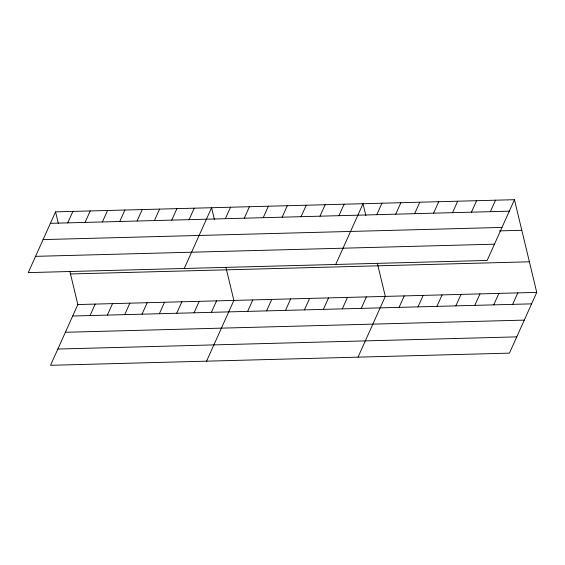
<?xml version="1.0" encoding="UTF-8"?>
<svg xmlns="http://www.w3.org/2000/svg" width="565" height="565" viewBox="0 0 565 565"><rect width="100%" height="100%" fill="white"/><g stroke="black" fill="none" stroke-linecap="round" stroke-linejoin="round"><path stroke-width="0.85" d="M55.554 211.861L28.25 272.613L487.157 260.451L514.454 199.699L55.554 211.861L58.414 223.754M67.736 222.871L72.885 211.402M85.075 222.412L90.223 210.943M102.406 221.953L107.562 210.484M69.891 271.475L77.843 304.549L50.546 365.301L509.446 353.139L536.75 292.388L514.454 199.699M119.745 221.494L124.9 210.025M90.026 315.56L95.181 304.09M137.083 221.028L142.232 209.566M107.364 315.101L112.52 303.631M154.415 220.569L159.57 209.107M124.703 314.634L129.858 303.172M171.753 220.11L176.909 208.647M142.041 314.175L147.19 302.713M189.091 219.651L194.24 208.188M159.372 313.716L164.528 302.254M184.275 268.474L211.578 207.729L214.439 219.623M176.711 313.257L181.866 301.795M225.357 218.69L230.506 207.228M194.049 312.798L199.198 301.336M244.285 218.189L249.44 206.726M211.381 312.339L216.536 300.877M263.219 217.687L268.368 206.225M206.571 361.162L233.875 300.418L225.915 267.337M282.147 217.186L287.295 205.724M247.647 311.379L252.802 299.916M301.074 216.685L306.23 205.222M266.581 310.877L271.73 299.415M320.002 216.183L325.158 204.714M285.509 310.376L290.664 298.913M338.936 215.682L344.085 204.212M304.436 309.874L309.592 298.405M335.716 264.462L363.02 203.711L365.88 215.611M323.371 309.373L328.519 297.903M376.791 214.679L381.947 203.209M342.298 308.871L347.454 297.402M395.726 214.177L400.875 202.708M361.226 308.37L366.381 296.9M414.654 213.676L419.809 202.206M358.012 357.151L385.309 296.399L377.356 263.325M433.581 213.174L438.737 201.705M399.088 307.367L404.243 295.898M452.516 212.673L457.664 201.204M418.015 306.866L423.171 295.396M471.443 212.172L476.599 200.702M436.95 306.364L442.098 294.895M490.371 211.67L495.526 200.201M455.877 305.863L461.033 294.393M474.805 305.361L479.96 293.892M493.739 304.86L498.888 293.39M512.667 304.358L517.823 292.889M50.398 223.33L509.305 211.169M43.088 239.595L501.995 227.427M499.439 230.88L521.813 230.287M35.56 256.348L494.467 244.186M70.491 273.961L529.391 261.8M77.843 304.549L536.75 292.388M72.694 316.019L531.594 303.857M65.385 332.277L524.285 320.115M57.856 349.036L516.756 336.874"/></g></svg>
